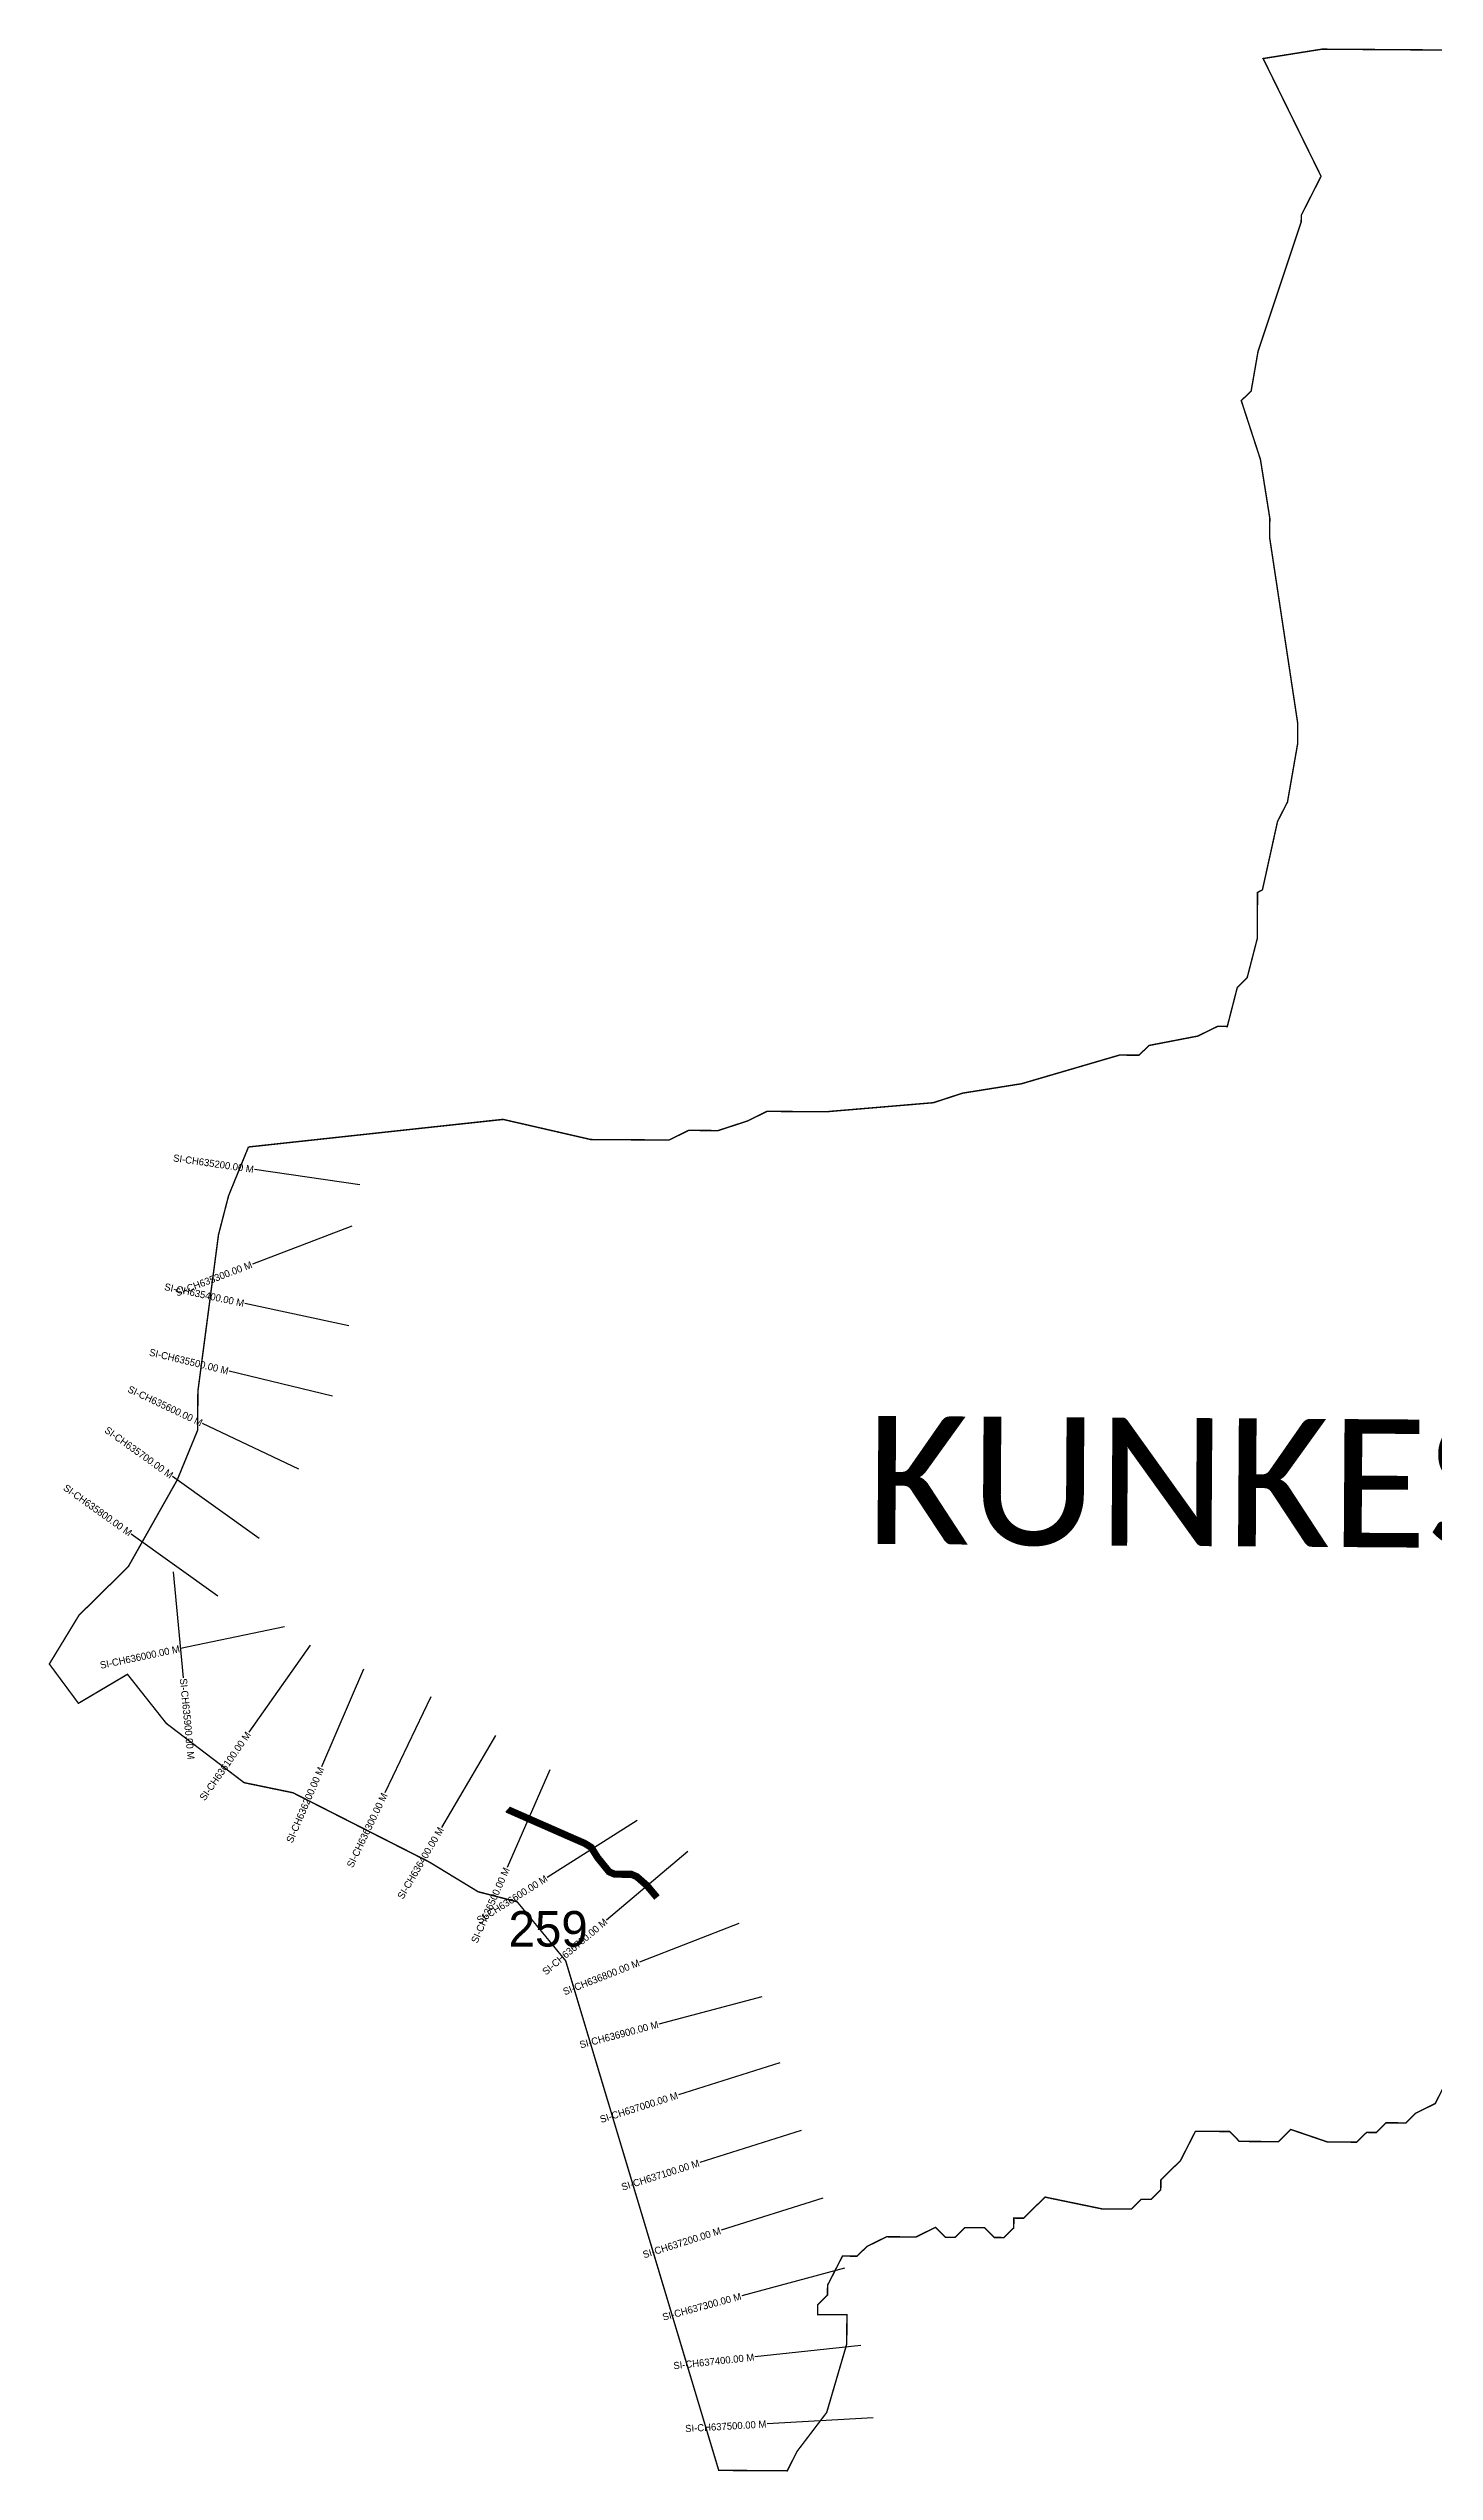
# Model space of a CAD drawing. Header units: metres. Extents: x 327427 to 331332, y 1805654 to 1809228.
# Drawn here: x 327427 to 329379, y 1805654 to 1809068 of the extents above; entities that cross this region are included whole.
import ezdxf
from ezdxf.enums import TextEntityAlignment as Align

# ---------------------------------------------------------------- set-up
doc = ezdxf.new("R2010")
doc.units = ezdxf.units.M
for name, color, linetype in [('ARTIFICIALLY PROTECTED', 4, 'Continuous'), ('CS', 134, 'Continuous'), ('CSMark', 6, 'Continuous'), ('VILLAGE NAME', 250, 'Continuous')]:
    doc.layers.add(name, color=color, linetype=linetype)

msp = doc.modelspace()

# ---------------------------------------------------------------- linework, layer by layer
at = {"color": 6, "const_width": 2}
for points in [[(327708.4, 1807520.2), (328066.9, 1807559.1), (328190.7, 1807530.7), (328300.9, 1807530), (328328.5, 1807543.6), (328369.9, 1807543.3), (328411.3, 1807556.8), (328438.9, 1807570.4), (328521.6, 1807569.8), (328673.2, 1807582.6), (328714.7, 1807596.1), (328797.4, 1807609.3), (328935.5, 1807649.7), (328963, 1807649.5), (328976.9, 1807663.2), (329045.9, 1807676.5), (329073.5, 1807690.1), (329087.3, 1807690), (329101.4, 1807745), (329115.3, 1807758.7), (329129.5, 1807813.7), (329129.9, 1807878.8), (329136.8, 1807882.5), (329158.1, 1807978.9), (329172.1, 1808006.3), (329186.5, 1808088.9), (329186.6, 1808116.5), (329147, 1808378.5), (329147.2, 1808406), (329134, 1808488.8), (329107, 1808571.7), (329120.9, 1808585.3), (329130.6, 1808641), (329191.4, 1808823.6), (329191.5, 1808832.9), (329219.4, 1808887.8), (329137.8, 1809053.7), (329220.6, 1809066.9), (329406.6, 1809065.6)], [(329394.1, 1806199.9), (329380.2, 1806172.5), (329352.5, 1806158.8), (329338.7, 1806145.2), (329311.1, 1806145.4), (329297.3, 1806131.7), (329283.5, 1806131.8), (329269.6, 1806118.1), (329228.3, 1806118.4), (329176.7, 1806136), (329159.4, 1806118.8), (329104.3, 1806119.2), (329090.6, 1806133.1), (329042.4, 1806133.4), (329021.4, 1806092.2), (328993.7, 1806064.8), (328993.6, 1806051), (328979.7, 1806037.4), (328965.9, 1806037.5), (328952.1, 1806023.8), (328910.8, 1806024.1), (328830.5, 1806040.7), (328800.4, 1806011), (328786.6, 1806011.1), (328786.5, 1805997.3), (328772.7, 1805983.7), (328758.9, 1805983.8), (328745.2, 1805997.6), (328717.7, 1805997.8), (328703.8, 1805984.1), (328690, 1805984.2), (328676.3, 1805998.1), (328648.7, 1805984.5), (328607.4, 1805984.8), (328579.7, 1805971.2), (328565.8, 1805957.5), (328545.2, 1805957.6), (328524.2, 1805916.5), (328524.1, 1805902.7), (328510.3, 1805889), (328510.2, 1805875.2), (328551.5, 1805874.9), (328551.2, 1805833.6), (328523, 1805737.3), (328481.3, 1805682.5), (328467.4, 1805655.1), (328370.9, 1805655.7), (328155.3, 1806373.6), (328087, 1806456.7), (328032, 1806470.9), (327963.3, 1806512.7), (327771.1, 1806610.4), (327702.3, 1806624.6), (327592.7, 1806708.1), (327538, 1806777.3), (327468.9, 1806736.4), (327427.9, 1806791.8), (327469.7, 1806860.5), (327539.1, 1806928.9), (327608.1, 1807051.2), (327636.8, 1807121.1), (327637.2, 1807176.2), (327666.2, 1807396.5), (327680.4, 1807451.5), (327708.4, 1807520.2)]]:
    msp.add_lwpolyline(points, dxfattribs=at)
msp.add_lwpolyline([(327708.4, 1807520.2), (328066.9, 1807559.1)])
at = {"layer": 'ARTIFICIALLY PROTECTED', "const_width": 10, "flags": 128}
msp.add_lwpolyline([(328073.5, 1806587.2), (328074.4, 1806586.4), (328114.8, 1806568.6), (328119.2, 1806566.7), (328157.8, 1806549.7), (328181.9, 1806539.2), (328191.3, 1806533.4), (328196.1, 1806525.7), (328200.2, 1806519.1), (328216.5, 1806499), (328224.3, 1806495.6), (328248, 1806495.4), (328255.4, 1806492.2), (328269.6, 1806479.8), (328283.9, 1806462.8)], dxfattribs=at)
at = {"layer": 'CS'}
for p, q in [((327865.2, 1807467), (327716.8, 1807488.5)), ((327854.1, 1807408.7), (327713.9, 1807355.3)), ((327849.9, 1807268.3), (327703.2, 1807299.5)), ((327826.9, 1807169), (327681.1, 1807204.3)), ((327779.4, 1807066.5), (327643.8, 1807130.6)), ((327723.6, 1806968.7), (327601.5, 1807055.9)), ((327665.4, 1806887.4), (327543.4, 1806974.6)), ((327602.2, 1806921.8), (327616.6, 1806772.5)), ((327759.3, 1806844.3), (327612.5, 1806813.6)), ((327795.2, 1806818.4), (327709.1, 1806695.6)), ((327870.3, 1806784.7), (327811.2, 1806646.9)), ((327965.5, 1806745.3), (327900.7, 1806610.1)), ((328056.3, 1806690.9), (327980.3, 1806561.6)), ((328133, 1806642.6), (328072.7, 1806505.2)), ((328256.1, 1806571.1), (328129.2, 1806491.2)), ((328327.5, 1806527.5), (328212.7, 1806430.9)), ((328399.2, 1806426.4), (328259.5, 1806371.7)), ((328431.7, 1806322.9), (328286.7, 1806284.5)), ((328457, 1806229.9), (328314, 1806184.7)), ((328487.2, 1806134.6), (328344.2, 1806089.3)), ((328517.4, 1806039.3), (328374.4, 1805994)), ((328548, 1805940.8), (328403.3, 1805901.6)), ((328570.9, 1805831.7), (328421.8, 1805815.5)), ((328588.6, 1805729.8), (328438.9, 1805721.2))]:
    msp.add_line(p, q, dxfattribs=at)

# ---------------------------------------------------------------- texts
at = {"insert": (328074.8, 1806443.7), "char_height": 50, "attachment_point": 1}
msp.add_mtext_dynamic_manual_height_columns('259', width=84.374, gutter_width=1, heights=[74.2], dxfattribs=at)
at = {"layer": 'CSMark'}
for s, rotation, p in [('SI-CH635200.00 M', 351.7553, (327715.8, 1807488.6)), ('SI-CH635400.00 M', 347.9678, (327702.2, 1807299.8)), ('SI-CH635300.00 M', 20.8663, (327713, 1807355)), ('SI-CH635500.00 M', 346.4011, (327680.2, 1807204.5)), ('SI-CH635600.00 M', 334.6894, (327642.9, 1807131)), ('SI-CH635700.00 M', 324.4458, (327600.7, 1807056.5)), ('SI-CH635800.00 M', 324.4458, (327542.6, 1806975.2)), ('SI-CH636000.00 M', 11.8405, (327611.5, 1806813.4)), ('SI-CH636100.00 M', 54.9653, (327708.5, 1806694.8)), ('SI-CH636200.00 M', 66.8131, (327810.9, 1806645.9)), ('SI-CH636300.00 M', 64.4111, (327900.3, 1806609.2)), ('SI-CH636400.00 M', 59.5883, (327979.8, 1806560.7)), ('SI-CH636500.00 M', 66.2858, (328072.2, 1806504.3)), ('SI-CH636600.00 M', 32.1869, (328128.3, 1806490.7)), ('SI-CH636700.00 M', 40.0616, (328211.9, 1806430.3)), ('SI-CH636800.00 M', 21.3833, (328258.6, 1806371.3)), ('SI-CH636900.00 M', 14.8348, (328285.7, 1806284.3)), ('SI-CH637000.00 M', 17.5683, (328313, 1806184.4)), ('SI-CH637100.00 M', 17.5683, (328343.2, 1806089)), ('SI-CH637200.00 M', 17.5683, (328373.4, 1805993.7)), ('SI-CH637300.00 M', 15.1589, (328402.3, 1805901.3)), ('SI-CH637400.00 M', 6.1935, (328420.8, 1805815.4)), ('SI-CH637500.00 M', 3.2974, (328437.9, 1805721.1))]:
    msp.add_text(s, height=10, rotation=rotation, dxfattribs=at).set_placement(p, align=Align.MIDDLE_RIGHT)
msp.add_text('SI-CH635900.00 M', height=10, rotation=275.5024, dxfattribs=at).set_placement((327616.7, 1806771.5), align=Align.MIDDLE_LEFT)
at = {"layer": 'VILLAGE NAME', "insert": (328578.8, 1807141.4), "char_height": 180.345, "attachment_point": 1, "rotation": 359.6139}
msp.add_mtext_dynamic_manual_height_columns('{\\fCalibri|b0|i0|c0|p34;KUNKESHWAR}', width=3252.397, gutter_width=901.7, heights=[0], dxfattribs=at)

doc.saveas('drawing.dxf')
